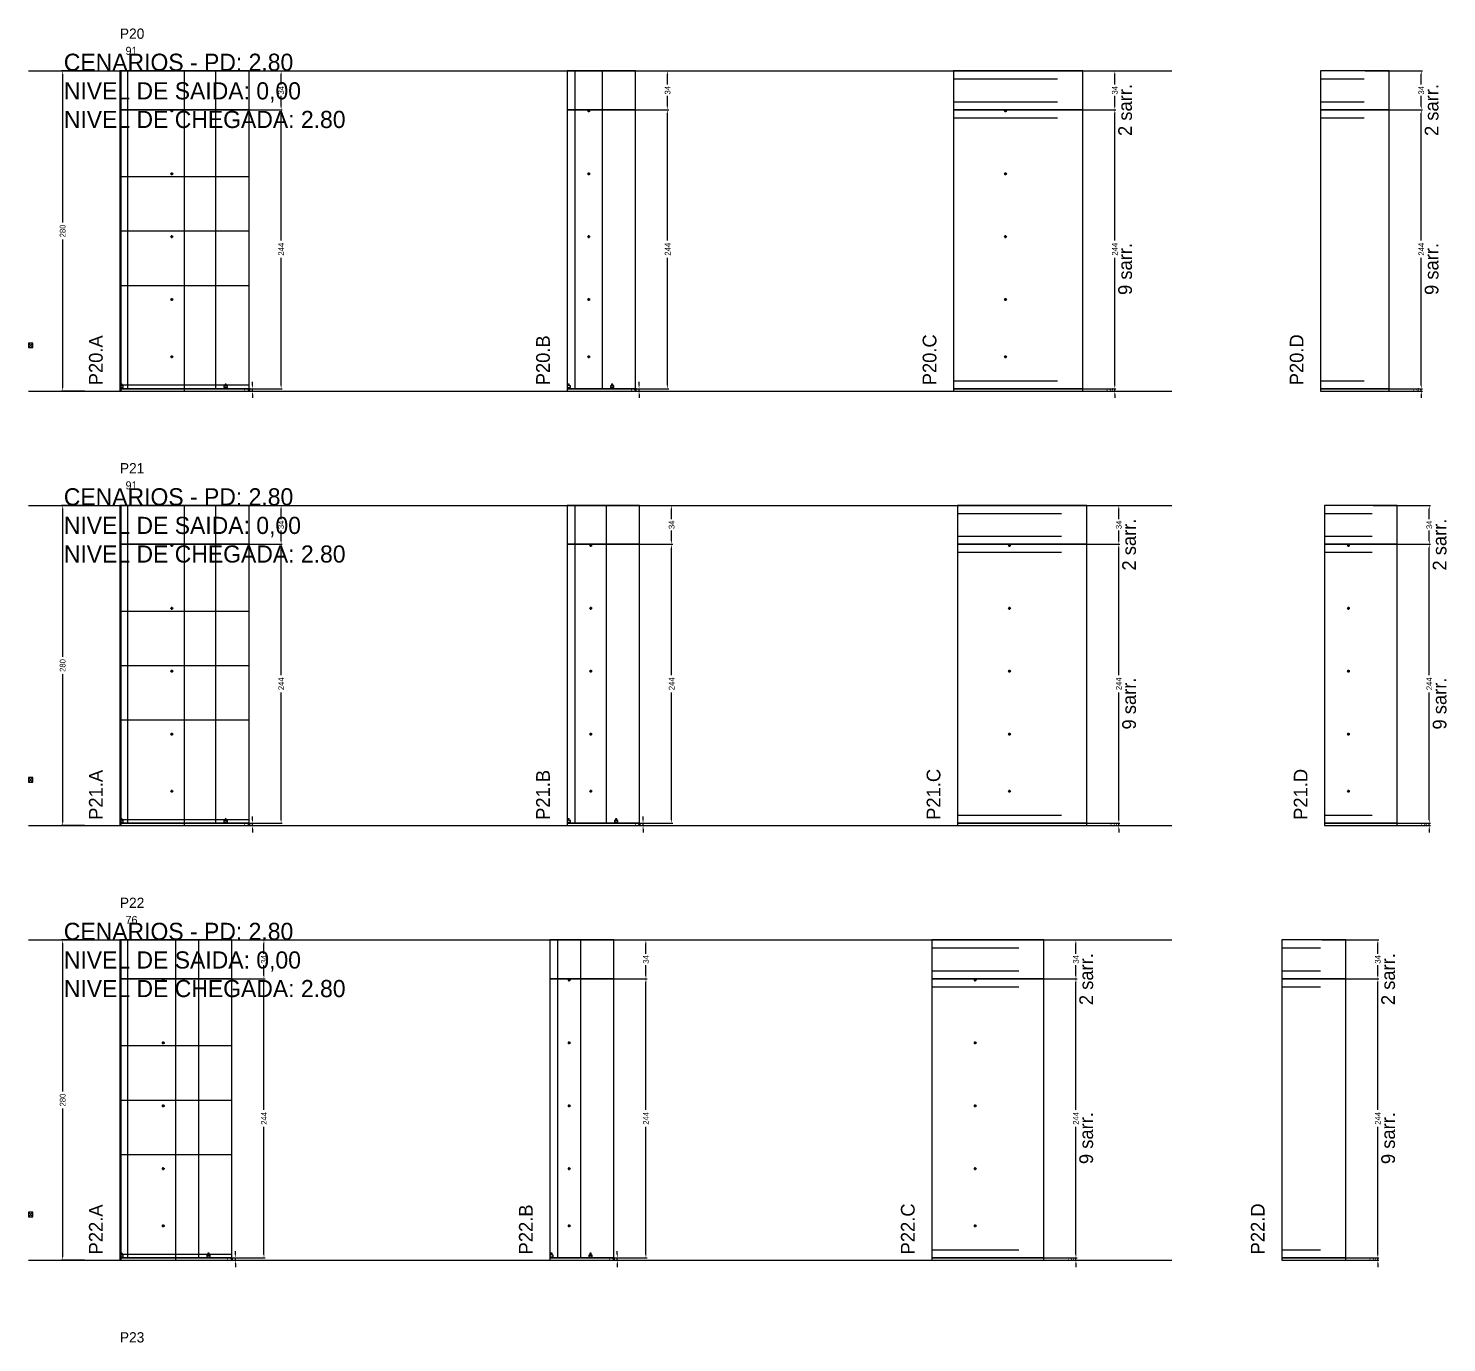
# Model space of a CAD drawing. Header units: centimetres. Extents: x -10500 to 4102, y -9886 to 295.
# Drawn here: x -7000 to -5760, y -8432 to -7283 of the extents above; entities that cross this region are included whole.
import ezdxf

# ---------------------------------------------------------------- set-up
doc = ezdxf.new("R2010")
doc.units = ezdxf.units.CM
doc.linetypes.add('DASHED', pattern=[2, -2])
for name, color, linetype in [('CHAPA', 140, 'Continuous'), ('COTA', 241, 'Continuous'), ('COTAS FURACAO', 16, 'Continuous'), ('Madeira', 30, 'Continuous'), ('MEIO_PONT', 160, 'Continuous'), ('NOMENCLATURA', 7, 'Continuous'), ('Nível', 160, 'Continuous'), ('Painéis', 200, 'Continuous'), ('Perfil Metálico', 150, 'Continuous'), ('SARR_2.2x7', 40, 'Continuous'), ('SARRAFO DE PRESSAO', 200, 'Continuous'), ('texto', 7, 'Continuous'), ('TEXTO_GERAL', 7, 'Continuous')]:
    doc.layers.add(name, color=color, linetype=linetype)
doc.dimstyles.new('PAINEL-NOVA', dxfattribs={"dimtxt": 5, "dimasz": 3, "dimexe": 1, "dimexo": 1, "dimgap": 1, "dimtad": 1, "dimcen": 2.5, "dimazin": 3, "dimtfac": 1, "dimtmove": 0, "dimatfit": 3})

# ---------------------------------------------------------------- blocks, each defined once
blk = doc.blocks.new('_CLOSEDFILLED')
at = {"color": 0, "linetype": 'BYBLOCK'}
blk.add_solid([(-1, 0.16), (0, 0), (-1, -0.16)], dxfattribs=at)
blk = doc.blocks.new('*D495')
for p, q in [((-6951, -7320), (-6971, -7320)), ((-6970, -7452.5), (-6970, -7323)), ((-6970, -7597), (-6970, -7467.5)), ((-6951, -7600), (-6971, -7600))]:
    blk.add_line(p, q)
at = {"layer": 'Defpoints'}
for p in [(-6950, -7320), (-6970, -7600), (-6950, -7600)]:
    blk.add_point(p, dxfattribs=at)
at = {"layer": 'COTA', "xscale": 3, "yscale": 3}
for p, rotation in [((-6970, -7320), 90), ((-6970, -7600), 270)]:
    blk.add_blockref('_CLOSEDFILLED', p, dxfattribs=dict(at, rotation=rotation))
at = {"layer": 'COTA', "insert": (-6970, -7460), "char_height": 5, "attachment_point": 5, "rotation": 90}
blk.add_mtext('280', dxfattribs=at)
blk = doc.blocks.new('MULDURA')
at = {"layer": 'Paineis'}
for p, q in [((0, 0), (4, 4)), ((4, 0), (0, 4))]:
    blk.add_line(p, q, dxfattribs=at)
blk.add_lwpolyline([(0, 0), (4, 0), (4, 4), (0, 4)], close=True, dxfattribs=at)
blk = doc.blocks.new('*D497')
for p, q in [((-6828, -7354), (-6778, -7354)), ((-6779, -7468.5), (-6779, -7357)), ((-6779, -7595), (-6779, -7483.5)), ((-6828, -7598), (-6778, -7598))]:
    blk.add_line(p, q)
at = {"layer": 'Defpoints'}
for p in [(-6829, -7354), (-6829, -7598), (-6779, -7598)]:
    blk.add_point(p, dxfattribs=at)
at = {"layer": 'COTA', "xscale": 3, "yscale": 3}
for p, rotation in [((-6779, -7354), 90), ((-6779, -7598), 270)]:
    blk.add_blockref('_CLOSEDFILLED', p, dxfattribs=dict(at, rotation=rotation))
at = {"layer": 'COTA', "insert": (-6779, -7476), "char_height": 5, "attachment_point": 5, "rotation": 90}
blk.add_mtext('244', dxfattribs=at)
blk = doc.blocks.new('*D498')
for p, q in [((-6828, -7320), (-6778, -7320)), ((-6779, -7332), (-6779, -7323)), ((-6828, -7354), (-6778, -7354)), ((-6779, -7351), (-6779, -7342))]:
    blk.add_line(p, q)
at = {"layer": 'Defpoints'}
for p in [(-6829, -7320), (-6829, -7354), (-6779, -7354)]:
    blk.add_point(p, dxfattribs=at)
at = {"layer": 'COTA', "xscale": 3, "yscale": 3}
for p, rotation in [((-6779, -7320), 90), ((-6779, -7354), 270)]:
    blk.add_blockref('_CLOSEDFILLED', p, dxfattribs=dict(at, rotation=rotation))
at = {"layer": 'COTA', "insert": (-6779, -7337), "char_height": 5, "attachment_point": 5, "rotation": 90}
blk.add_mtext('34', dxfattribs=at)
blk = doc.blocks.new('SLIPTEE')
at = {"layer": 'Paineis'}
blk.add_lwpolyline([(0, 0), (3, 0), (3, 1.5), (2, 1.5), (2, 3), (1, 3), (1, 1.5), (0, 1.5)], close=True, dxfattribs=at)
blk = doc.blocks.new('SLIPTDD')
at = {"layer": 'Paineis'}
blk.add_line((0, 1.5), (3, 1.5), dxfattribs=at)
blk.add_lwpolyline([(0, 0), (3, 0), (3, 1.5), (2, 1.5), (2, 3), (1, 3), (1, 1.5), (0, 1.5)], close=True, dxfattribs=at)
blk = doc.blocks.new('furacao')
at = {"layer": 'COTAS FURACAO'}
for p, q in [((-1.2, 0), (1.2, 0)), ((0, -1.2), (0, 1.2))]:
    blk.add_line(p, q, dxfattribs=at)
blk.add_circle((0, 0), 0.8, dxfattribs=at)
blk = doc.blocks.new('*D500')
for p, q in [((-6490, -7354), (-6440, -7354)), ((-6441, -7468.5), (-6441, -7357)), ((-6441, -7595), (-6441, -7483.5)), ((-6490, -7598), (-6440, -7598))]:
    blk.add_line(p, q)
at = {"layer": 'Defpoints'}
for p in [(-6491, -7354), (-6491, -7598), (-6441, -7598)]:
    blk.add_point(p, dxfattribs=at)
at = {"layer": 'COTA', "xscale": 3, "yscale": 3}
for p, rotation in [((-6441, -7354), 90), ((-6441, -7598), 270)]:
    blk.add_blockref('_CLOSEDFILLED', p, dxfattribs=dict(at, rotation=rotation))
at = {"layer": 'COTA', "insert": (-6441, -7476), "char_height": 5, "attachment_point": 5, "rotation": 90}
blk.add_mtext('244', dxfattribs=at)
blk = doc.blocks.new('*D501')
for p, q in [((-6490, -7320), (-6440, -7320)), ((-6441, -7332), (-6441, -7323)), ((-6490, -7354), (-6440, -7354)), ((-6441, -7351), (-6441, -7342))]:
    blk.add_line(p, q)
at = {"layer": 'Defpoints'}
for p in [(-6491, -7320), (-6491, -7354), (-6441, -7354)]:
    blk.add_point(p, dxfattribs=at)
at = {"layer": 'COTA', "xscale": 3, "yscale": 3}
for p, rotation in [((-6441, -7320), 90), ((-6441, -7354), 270)]:
    blk.add_blockref('_CLOSEDFILLED', p, dxfattribs=dict(at, rotation=rotation))
at = {"layer": 'COTA', "insert": (-6441, -7337), "char_height": 5, "attachment_point": 5, "rotation": 90}
blk.add_mtext('34', dxfattribs=at)
blk = doc.blocks.new('*D503')
for p, q in [((-6099, -7354), (-6049, -7354)), ((-6050, -7468.5), (-6050, -7357)), ((-6050, -7595), (-6050, -7483.5)), ((-6099, -7598), (-6049, -7598))]:
    blk.add_line(p, q)
at = {"layer": 'Defpoints'}
for p in [(-6100, -7354), (-6100, -7598), (-6050, -7598)]:
    blk.add_point(p, dxfattribs=at)
at = {"layer": 'COTA', "xscale": 3, "yscale": 3}
for p, rotation in [((-6050, -7354), 90), ((-6050, -7598), 270)]:
    blk.add_blockref('_CLOSEDFILLED', p, dxfattribs=dict(at, rotation=rotation))
at = {"layer": 'COTA', "insert": (-6050, -7476), "char_height": 5, "attachment_point": 5, "rotation": 90}
blk.add_mtext('244', dxfattribs=at)
blk = doc.blocks.new('*D504')
for p, q in [((-6099, -7320), (-6049, -7320)), ((-6050, -7332), (-6050, -7323)), ((-6099, -7354), (-6049, -7354)), ((-6050, -7351), (-6050, -7342))]:
    blk.add_line(p, q)
at = {"layer": 'Defpoints'}
for p in [(-6100, -7320), (-6100, -7354), (-6050, -7354)]:
    blk.add_point(p, dxfattribs=at)
at = {"layer": 'COTA', "xscale": 3, "yscale": 3}
for p, rotation in [((-6050, -7320), 90), ((-6050, -7354), 270)]:
    blk.add_blockref('_CLOSEDFILLED', p, dxfattribs=dict(at, rotation=rotation))
at = {"layer": 'COTA', "insert": (-6050, -7337), "char_height": 5, "attachment_point": 5, "rotation": 90}
blk.add_mtext('34', dxfattribs=at)
blk = doc.blocks.new('*D506')
for p, q in [((-5831, -7354), (-5781, -7354)), ((-5782, -7468.5), (-5782, -7357)), ((-5782, -7595), (-5782, -7483.5)), ((-5831, -7598), (-5781, -7598))]:
    blk.add_line(p, q)
at = {"layer": 'Defpoints'}
for p in [(-5832, -7354), (-5832, -7598), (-5782, -7598)]:
    blk.add_point(p, dxfattribs=at)
at = {"layer": 'COTA', "xscale": 3, "yscale": 3}
for p, rotation in [((-5782, -7354), 90), ((-5782, -7598), 270)]:
    blk.add_blockref('_CLOSEDFILLED', p, dxfattribs=dict(at, rotation=rotation))
at = {"layer": 'COTA', "insert": (-5782, -7476), "char_height": 5, "attachment_point": 5, "rotation": 90}
blk.add_mtext('244', dxfattribs=at)
blk = doc.blocks.new('*D507')
for p, q in [((-5831, -7320), (-5781, -7320)), ((-5782, -7332), (-5782, -7323)), ((-5831, -7354), (-5781, -7354)), ((-5782, -7351), (-5782, -7342))]:
    blk.add_line(p, q)
at = {"layer": 'Defpoints'}
for p in [(-5832, -7320), (-5832, -7354), (-5782, -7354)]:
    blk.add_point(p, dxfattribs=at)
at = {"layer": 'COTA', "xscale": 3, "yscale": 3}
for p, rotation in [((-5782, -7320), 90), ((-5782, -7354), 270)]:
    blk.add_blockref('_CLOSEDFILLED', p, dxfattribs=dict(at, rotation=rotation))
at = {"layer": 'COTA', "insert": (-5782, -7337), "char_height": 5, "attachment_point": 5, "rotation": 90}
blk.add_mtext('34', dxfattribs=at)
blk = doc.blocks.new('*D521')
for p, q in [((-6951, -7700), (-6971, -7700)), ((-6970, -7832.5), (-6970, -7703)), ((-6970, -7977), (-6970, -7847.5)), ((-6951, -7980), (-6971, -7980))]:
    blk.add_line(p, q)
at = {"layer": 'Defpoints'}
for p in [(-6950, -7700), (-6970, -7980), (-6950, -7980)]:
    blk.add_point(p, dxfattribs=at)
at = {"layer": 'COTA', "xscale": 3, "yscale": 3}
for p, rotation in [((-6970, -7700), 90), ((-6970, -7980), 270)]:
    blk.add_blockref('_CLOSEDFILLED', p, dxfattribs=dict(at, rotation=rotation))
at = {"layer": 'COTA', "insert": (-6970, -7840), "char_height": 5, "attachment_point": 5, "rotation": 90}
blk.add_mtext('280', dxfattribs=at)
blk = doc.blocks.new('*D523')
for p, q in [((-6828, -7734), (-6778, -7734)), ((-6779, -7848.5), (-6779, -7737)), ((-6779, -7975), (-6779, -7863.5)), ((-6828, -7978), (-6778, -7978))]:
    blk.add_line(p, q)
at = {"layer": 'Defpoints'}
for p in [(-6829, -7734), (-6829, -7978), (-6779, -7978)]:
    blk.add_point(p, dxfattribs=at)
at = {"layer": 'COTA', "xscale": 3, "yscale": 3}
for p, rotation in [((-6779, -7734), 90), ((-6779, -7978), 270)]:
    blk.add_blockref('_CLOSEDFILLED', p, dxfattribs=dict(at, rotation=rotation))
at = {"layer": 'COTA', "insert": (-6779, -7856), "char_height": 5, "attachment_point": 5, "rotation": 90}
blk.add_mtext('244', dxfattribs=at)
blk = doc.blocks.new('*D524')
for p, q in [((-6828, -7700), (-6778, -7700)), ((-6779, -7712), (-6779, -7703)), ((-6779, -7731), (-6779, -7722)), ((-6828, -7734), (-6778, -7734))]:
    blk.add_line(p, q)
at = {"layer": 'Defpoints'}
for p in [(-6829, -7700), (-6829, -7734), (-6779, -7734)]:
    blk.add_point(p, dxfattribs=at)
at = {"layer": 'COTA', "xscale": 3, "yscale": 3}
for p, rotation in [((-6779, -7700), 90), ((-6779, -7734), 270)]:
    blk.add_blockref('_CLOSEDFILLED', p, dxfattribs=dict(at, rotation=rotation))
at = {"layer": 'COTA', "insert": (-6779, -7717), "char_height": 5, "attachment_point": 5, "rotation": 90}
blk.add_mtext('34', dxfattribs=at)
blk = doc.blocks.new('*D526')
for p, q in [((-6486.5, -7734), (-6436.5, -7734)), ((-6437.5, -7848.5), (-6437.5, -7737)), ((-6437.5, -7975), (-6437.5, -7863.5)), ((-6486.5, -7978), (-6436.5, -7978))]:
    blk.add_line(p, q)
at = {"layer": 'Defpoints'}
for p in [(-6487.5, -7734), (-6487.5, -7978), (-6437.5, -7978)]:
    blk.add_point(p, dxfattribs=at)
at = {"layer": 'COTA', "xscale": 3, "yscale": 3}
for p, rotation in [((-6437.5, -7734), 90), ((-6437.5, -7978), 270)]:
    blk.add_blockref('_CLOSEDFILLED', p, dxfattribs=dict(at, rotation=rotation))
at = {"layer": 'COTA', "insert": (-6437.5, -7856), "char_height": 5, "attachment_point": 5, "rotation": 90}
blk.add_mtext('244', dxfattribs=at)
blk = doc.blocks.new('*D527')
for p, q in [((-6486.5, -7700), (-6436.5, -7700)), ((-6437.5, -7712), (-6437.5, -7703)), ((-6437.5, -7731), (-6437.5, -7722)), ((-6486.5, -7734), (-6436.5, -7734))]:
    blk.add_line(p, q)
at = {"layer": 'Defpoints'}
for p in [(-6487.5, -7700), (-6487.5, -7734), (-6437.5, -7734)]:
    blk.add_point(p, dxfattribs=at)
at = {"layer": 'COTA', "xscale": 3, "yscale": 3}
for p, rotation in [((-6437.5, -7700), 90), ((-6437.5, -7734), 270)]:
    blk.add_blockref('_CLOSEDFILLED', p, dxfattribs=dict(at, rotation=rotation))
at = {"layer": 'COTA', "insert": (-6437.5, -7717), "char_height": 5, "attachment_point": 5, "rotation": 90}
blk.add_mtext('34', dxfattribs=at)
blk = doc.blocks.new('*D529')
for p, q in [((-6095.5, -7734), (-6045.5, -7734)), ((-6046.5, -7848.5), (-6046.5, -7737)), ((-6046.5, -7975), (-6046.5, -7863.5)), ((-6095.5, -7978), (-6045.5, -7978))]:
    blk.add_line(p, q)
at = {"layer": 'Defpoints'}
for p in [(-6096.5, -7734), (-6096.5, -7978), (-6046.5, -7978)]:
    blk.add_point(p, dxfattribs=at)
at = {"layer": 'COTA', "xscale": 3, "yscale": 3}
for p, rotation in [((-6046.5, -7734), 90), ((-6046.5, -7978), 270)]:
    blk.add_blockref('_CLOSEDFILLED', p, dxfattribs=dict(at, rotation=rotation))
at = {"layer": 'COTA', "insert": (-6046.5, -7856), "char_height": 5, "attachment_point": 5, "rotation": 90}
blk.add_mtext('244', dxfattribs=at)
blk = doc.blocks.new('*D530')
for p, q in [((-6095.5, -7700), (-6045.5, -7700)), ((-6046.5, -7712), (-6046.5, -7703)), ((-6046.5, -7731), (-6046.5, -7722)), ((-6095.5, -7734), (-6045.5, -7734))]:
    blk.add_line(p, q)
at = {"layer": 'Defpoints'}
for p in [(-6096.5, -7700), (-6096.5, -7734), (-6046.5, -7734)]:
    blk.add_point(p, dxfattribs=at)
at = {"layer": 'COTA', "xscale": 3, "yscale": 3}
for p, rotation in [((-6046.5, -7700), 90), ((-6046.5, -7734), 270)]:
    blk.add_blockref('_CLOSEDFILLED', p, dxfattribs=dict(at, rotation=rotation))
at = {"layer": 'COTA', "insert": (-6046.5, -7717), "char_height": 5, "attachment_point": 5, "rotation": 90}
blk.add_mtext('34', dxfattribs=at)
blk = doc.blocks.new('*D532')
for p, q in [((-5824, -7734), (-5774, -7734)), ((-5775, -7848.5), (-5775, -7737)), ((-5775, -7975), (-5775, -7863.5)), ((-5824, -7978), (-5774, -7978))]:
    blk.add_line(p, q)
at = {"layer": 'Defpoints'}
for p in [(-5825, -7734), (-5825, -7978), (-5775, -7978)]:
    blk.add_point(p, dxfattribs=at)
at = {"layer": 'COTA', "xscale": 3, "yscale": 3}
for p, rotation in [((-5775, -7734), 90), ((-5775, -7978), 270)]:
    blk.add_blockref('_CLOSEDFILLED', p, dxfattribs=dict(at, rotation=rotation))
at = {"layer": 'COTA', "insert": (-5775, -7856), "char_height": 5, "attachment_point": 5, "rotation": 90}
blk.add_mtext('244', dxfattribs=at)
blk = doc.blocks.new('*D533')
for p, q in [((-5824, -7700), (-5774, -7700)), ((-5775, -7712), (-5775, -7703)), ((-5775, -7731), (-5775, -7722)), ((-5824, -7734), (-5774, -7734))]:
    blk.add_line(p, q)
at = {"layer": 'Defpoints'}
for p in [(-5825, -7700), (-5825, -7734), (-5775, -7734)]:
    blk.add_point(p, dxfattribs=at)
at = {"layer": 'COTA', "xscale": 3, "yscale": 3}
for p, rotation in [((-5775, -7700), 90), ((-5775, -7734), 270)]:
    blk.add_blockref('_CLOSEDFILLED', p, dxfattribs=dict(at, rotation=rotation))
at = {"layer": 'COTA', "insert": (-5775, -7717), "char_height": 5, "attachment_point": 5, "rotation": 90}
blk.add_mtext('34', dxfattribs=at)
blk = doc.blocks.new('*D547')
for p, q in [((-6951, -8080), (-6971, -8080)), ((-6970, -8212.5), (-6970, -8083)), ((-6970, -8357), (-6970, -8227.5)), ((-6951, -8360), (-6971, -8360))]:
    blk.add_line(p, q)
at = {"layer": 'Defpoints'}
for p in [(-6950, -8080), (-6970, -8360), (-6950, -8360)]:
    blk.add_point(p, dxfattribs=at)
at = {"layer": 'COTA', "xscale": 3, "yscale": 3}
for p, rotation in [((-6970, -8080), 90), ((-6970, -8360), 270)]:
    blk.add_blockref('_CLOSEDFILLED', p, dxfattribs=dict(at, rotation=rotation))
at = {"layer": 'COTA', "insert": (-6970, -8220), "char_height": 5, "attachment_point": 5, "rotation": 90}
blk.add_mtext('280', dxfattribs=at)
blk = doc.blocks.new('*D549')
for p, q in [((-6843, -8114), (-6793, -8114)), ((-6794, -8228.5), (-6794, -8117)), ((-6794, -8355), (-6794, -8243.5)), ((-6843, -8358), (-6793, -8358))]:
    blk.add_line(p, q)
at = {"layer": 'Defpoints'}
for p in [(-6844, -8114), (-6844, -8358), (-6794, -8358)]:
    blk.add_point(p, dxfattribs=at)
at = {"layer": 'COTA', "xscale": 3, "yscale": 3}
for p, rotation in [((-6794, -8114), 90), ((-6794, -8358), 270)]:
    blk.add_blockref('_CLOSEDFILLED', p, dxfattribs=dict(at, rotation=rotation))
at = {"layer": 'COTA', "insert": (-6794, -8236), "char_height": 5, "attachment_point": 5, "rotation": 90}
blk.add_mtext('244', dxfattribs=at)
blk = doc.blocks.new('*D550')
for p, q in [((-6843, -8080), (-6793, -8080)), ((-6794, -8092), (-6794, -8083)), ((-6794, -8111), (-6794, -8102)), ((-6843, -8114), (-6793, -8114))]:
    blk.add_line(p, q)
at = {"layer": 'Defpoints'}
for p in [(-6844, -8080), (-6844, -8114), (-6794, -8114)]:
    blk.add_point(p, dxfattribs=at)
at = {"layer": 'COTA', "xscale": 3, "yscale": 3}
for p, rotation in [((-6794, -8080), 90), ((-6794, -8114), 270)]:
    blk.add_blockref('_CLOSEDFILLED', p, dxfattribs=dict(at, rotation=rotation))
at = {"layer": 'COTA', "insert": (-6794, -8097), "char_height": 5, "attachment_point": 5, "rotation": 90}
blk.add_mtext('34', dxfattribs=at)
blk = doc.blocks.new('*D552')
for p, q in [((-6509, -8114), (-6459, -8114)), ((-6460, -8228.5), (-6460, -8117)), ((-6460, -8355), (-6460, -8243.5)), ((-6509, -8358), (-6459, -8358))]:
    blk.add_line(p, q)
at = {"layer": 'Defpoints'}
for p in [(-6510, -8114), (-6510, -8358), (-6460, -8358)]:
    blk.add_point(p, dxfattribs=at)
at = {"layer": 'COTA', "xscale": 3, "yscale": 3}
for p, rotation in [((-6460, -8114), 90), ((-6460, -8358), 270)]:
    blk.add_blockref('_CLOSEDFILLED', p, dxfattribs=dict(at, rotation=rotation))
at = {"layer": 'COTA', "insert": (-6460, -8236), "char_height": 5, "attachment_point": 5, "rotation": 90}
blk.add_mtext('244', dxfattribs=at)
blk = doc.blocks.new('*D553')
for p, q in [((-6509, -8080), (-6459, -8080)), ((-6460, -8092), (-6460, -8083)), ((-6460, -8111), (-6460, -8102)), ((-6509, -8114), (-6459, -8114))]:
    blk.add_line(p, q)
at = {"layer": 'Defpoints'}
for p in [(-6510, -8080), (-6510, -8114), (-6460, -8114)]:
    blk.add_point(p, dxfattribs=at)
at = {"layer": 'COTA', "xscale": 3, "yscale": 3}
for p, rotation in [((-6460, -8080), 90), ((-6460, -8114), 270)]:
    blk.add_blockref('_CLOSEDFILLED', p, dxfattribs=dict(at, rotation=rotation))
at = {"layer": 'COTA', "insert": (-6460, -8097), "char_height": 5, "attachment_point": 5, "rotation": 90}
blk.add_mtext('34', dxfattribs=at)
blk = doc.blocks.new('*D555')
for p, q in [((-6133, -8114), (-6083, -8114)), ((-6084, -8228.5), (-6084, -8117)), ((-6084, -8355), (-6084, -8243.5)), ((-6133, -8358), (-6083, -8358))]:
    blk.add_line(p, q)
at = {"layer": 'Defpoints'}
for p in [(-6134, -8114), (-6134, -8358), (-6084, -8358)]:
    blk.add_point(p, dxfattribs=at)
at = {"layer": 'COTA', "xscale": 3, "yscale": 3}
for p, rotation in [((-6084, -8114), 90), ((-6084, -8358), 270)]:
    blk.add_blockref('_CLOSEDFILLED', p, dxfattribs=dict(at, rotation=rotation))
at = {"layer": 'COTA', "insert": (-6084, -8236), "char_height": 5, "attachment_point": 5, "rotation": 90}
blk.add_mtext('244', dxfattribs=at)
blk = doc.blocks.new('*D556')
for p, q in [((-6133, -8080), (-6083, -8080)), ((-6084, -8092), (-6084, -8083)), ((-6084, -8111), (-6084, -8102)), ((-6133, -8114), (-6083, -8114))]:
    blk.add_line(p, q)
at = {"layer": 'Defpoints'}
for p in [(-6134, -8080), (-6134, -8114), (-6084, -8114)]:
    blk.add_point(p, dxfattribs=at)
at = {"layer": 'COTA', "xscale": 3, "yscale": 3}
for p, rotation in [((-6084, -8080), 90), ((-6084, -8114), 270)]:
    blk.add_blockref('_CLOSEDFILLED', p, dxfattribs=dict(at, rotation=rotation))
at = {"layer": 'COTA', "insert": (-6084, -8097), "char_height": 5, "attachment_point": 5, "rotation": 90}
blk.add_mtext('34', dxfattribs=at)
blk = doc.blocks.new('*D558')
for p, q in [((-5869, -8114), (-5819, -8114)), ((-5820, -8228.5), (-5820, -8117)), ((-5820, -8355), (-5820, -8243.5)), ((-5869, -8358), (-5819, -8358))]:
    blk.add_line(p, q)
at = {"layer": 'Defpoints'}
for p in [(-5870, -8114), (-5870, -8358), (-5820, -8358)]:
    blk.add_point(p, dxfattribs=at)
at = {"layer": 'COTA', "xscale": 3, "yscale": 3}
for p, rotation in [((-5820, -8114), 90), ((-5820, -8358), 270)]:
    blk.add_blockref('_CLOSEDFILLED', p, dxfattribs=dict(at, rotation=rotation))
at = {"layer": 'COTA', "insert": (-5820, -8236), "char_height": 5, "attachment_point": 5, "rotation": 90}
blk.add_mtext('244', dxfattribs=at)
blk = doc.blocks.new('*D559')
for p, q in [((-5869, -8080), (-5819, -8080)), ((-5820, -8092), (-5820, -8083)), ((-5820, -8111), (-5820, -8102)), ((-5869, -8114), (-5819, -8114))]:
    blk.add_line(p, q)
at = {"layer": 'Defpoints'}
for p in [(-5870, -8080), (-5870, -8114), (-5820, -8114)]:
    blk.add_point(p, dxfattribs=at)
at = {"layer": 'COTA', "xscale": 3, "yscale": 3}
for p, rotation in [((-5820, -8080), 90), ((-5820, -8114), 270)]:
    blk.add_blockref('_CLOSEDFILLED', p, dxfattribs=dict(at, rotation=rotation))
at = {"layer": 'COTA', "insert": (-5820, -8097), "char_height": 5, "attachment_point": 5, "rotation": 90}
blk.add_mtext('34', dxfattribs=at)

msp = doc.modelspace()

# ---------------------------------------------------------------- linework, layer by layer
at = {"layer": 'CHAPA'}
for points in [[(-6920, -7600), (-6918.8, -7600), (-6918.8, -7320), (-6920, -7320)], [(-6920, -7980), (-6918.8, -7980), (-6918.8, -7700), (-6920, -7700)], [(-6920, -8360), (-6918.8, -8360), (-6918.8, -8080), (-6920, -8080)]]:
    msp.add_lwpolyline(points, close=True, dxfattribs=at)
at = {"layer": 'Madeira'}
for points in [[(-6920, -7412.4), (-6807, -7412.4)], [(-6920, -7507.6), (-6807, -7507.6)], [(-6920, -7792.4), (-6807, -7792.4)], [(-6920, -7887.6), (-6807, -7887.6)], [(-6920, -8172.4), (-6822, -8172.4)], [(-6920, -8267.6), (-6822, -8267.6)]]:
    msp.add_lwpolyline(points, dxfattribs=at)
at = {"layer": 'MEIO_PONT'}
for points in [[(-6920, -7460), (-6807, -7460)], [(-6920, -7840), (-6807, -7840)], [(-6920, -8220), (-6822, -8220)]]:
    msp.add_lwpolyline(points, dxfattribs=at)
at = {"layer": 'Nível', "linetype": 'DASHED'}
for points in [[(-7000, -7320), (-6000, -7320)], [(-7000, -7600), (-6000, -7600)], [(-7000, -7700), (-6000, -7700)], [(-7000, -7980), (-6000, -7980)], [(-7000, -8080), (-6000, -8080)], [(-7000, -8360), (-6000, -8360)]]:
    msp.add_lwpolyline(points, dxfattribs=at)
at = {"layer": 'Painéis'}
for points in [[(-6920, -7354), (-6807, -7354), (-6807, -7320), (-6920, -7320)], [(-6920, -7600), (-6807, -7600), (-6807, -7320), (-6920, -7320)], [(-6529, -7354), (-6469, -7354), (-6469, -7320), (-6529, -7320)], [(-6191, -7354), (-6078, -7354), (-6078, -7320), (-6191, -7320)], [(-5870, -7354), (-5810, -7354), (-5810, -7320), (-5870, -7320)], [(-6920, -7598), (-6807, -7598), (-6807, -7354), (-6920, -7354)], [(-6529, -7598), (-6469, -7598), (-6469, -7354), (-6529, -7354)], [(-6191, -7598), (-6078, -7598), (-6078, -7354), (-6191, -7354)], [(-5870, -7598), (-5810, -7598), (-5810, -7354), (-5870, -7354)], [(-6920, -7600), (-6807, -7600), (-6807, -7598), (-6920, -7598)], [(-6529, -7600), (-6469, -7600), (-6469, -7598), (-6529, -7598)], [(-6191, -7600), (-6078, -7600), (-6078, -7598), (-6191, -7598)], [(-5870, -7600), (-5810, -7600), (-5810, -7598), (-5870, -7598)], [(-6920, -7734), (-6807, -7734), (-6807, -7700), (-6920, -7700)], [(-6920, -7980), (-6807, -7980), (-6807, -7700), (-6920, -7700)], [(-6529, -7734), (-6465.5, -7734), (-6465.5, -7700), (-6529, -7700)], [(-6187.5, -7734), (-6074.5, -7734), (-6074.5, -7700), (-6187.5, -7700)], [(-5866.5, -7734), (-5803, -7734), (-5803, -7700), (-5866.5, -7700)], [(-6920, -7978), (-6807, -7978), (-6807, -7734), (-6920, -7734)], [(-6529, -7978), (-6465.5, -7978), (-6465.5, -7734), (-6529, -7734)], [(-6187.5, -7978), (-6074.5, -7978), (-6074.5, -7734), (-6187.5, -7734)], [(-5866.5, -7978), (-5803, -7978), (-5803, -7734), (-5866.5, -7734)], [(-6920, -7980), (-6807, -7980), (-6807, -7978), (-6920, -7978)], [(-6529, -7980), (-6465.5, -7980), (-6465.5, -7978), (-6529, -7978)], [(-6187.5, -7980), (-6074.5, -7980), (-6074.5, -7978), (-6187.5, -7978)], [(-5866.5, -7980), (-5803, -7980), (-5803, -7978), (-5866.5, -7978)], [(-6920, -8114), (-6822, -8114), (-6822, -8080), (-6920, -8080)], [(-6920, -8360), (-6822, -8360), (-6822, -8080), (-6920, -8080)], [(-6544, -8114), (-6488, -8114), (-6488, -8080), (-6544, -8080)], [(-6210, -8114), (-6112, -8114), (-6112, -8080), (-6210, -8080)], [(-5904, -8114), (-5848, -8114), (-5848, -8080), (-5904, -8080)], [(-6920, -8358), (-6822, -8358), (-6822, -8114), (-6920, -8114)], [(-6544, -8358), (-6488, -8358), (-6488, -8114), (-6544, -8114)], [(-6210, -8358), (-6112, -8358), (-6112, -8114), (-6210, -8114)], [(-5904, -8358), (-5848, -8358), (-5848, -8114), (-5904, -8114)], [(-6920, -8360), (-6822, -8360), (-6822, -8358), (-6920, -8358)], [(-6544, -8360), (-6488, -8360), (-6488, -8358), (-6544, -8358)], [(-6210, -8360), (-6112, -8360), (-6112, -8358), (-6210, -8358)], [(-5904, -8360), (-5848, -8360), (-5848, -8358), (-5904, -8358)]]:
    msp.add_lwpolyline(points, close=True, dxfattribs=at)
at = {"layer": 'Perfil Metálico'}
for p, q in [((-6863.5, -7600), (-6863.5, -7320)), ((-6863.5, -7980), (-6863.5, -7700)), ((-6871, -8360), (-6871, -8080))]:
    msp.add_line(p, q, dxfattribs=at)
at = {"layer": 'SARR_2.2x7'}
for points in [[(-6913, -7354), (-6913, -7320)], [(-6836, -7354), (-6836, -7320)], [(-6522, -7354), (-6522, -7320)], [(-6498, -7354), (-6498, -7320)], [(-6191, -7327), (-6100, -7327)], [(-5870, -7327), (-5832, -7327)], [(-6191, -7347), (-6100, -7347)], [(-5870, -7347), (-5832, -7347)], [(-6191, -7361), (-6100, -7361)], [(-5870, -7361), (-5832, -7361)], [(-6191, -7591), (-6100, -7591)], [(-5870, -7591), (-5832, -7591)], [(-6913, -7734), (-6913, -7700)], [(-6836, -7734), (-6836, -7700)], [(-6522, -7734), (-6522, -7700)], [(-6494.5, -7734), (-6494.5, -7700)], [(-6187.5, -7707), (-6096.5, -7707)], [(-5866.5, -7707), (-5825, -7707)], [(-6187.5, -7727), (-6096.5, -7727)], [(-5866.5, -7727), (-5825, -7727)], [(-6187.5, -7741), (-6096.5, -7741)], [(-5866.5, -7741), (-5825, -7741)], [(-6187.5, -7971), (-6096.5, -7971)], [(-5866.5, -7971), (-5825, -7971)], [(-6913, -8114), (-6913, -8080)], [(-6851, -8114), (-6851, -8080)], [(-6537, -8114), (-6537, -8080)], [(-6517, -8114), (-6517, -8080)], [(-6210, -8087), (-6134, -8087)], [(-5904, -8087), (-5870, -8087)], [(-6210, -8107), (-6134, -8107)], [(-5904, -8107), (-5870, -8107)], [(-6210, -8121), (-6134, -8121)], [(-5904, -8121), (-5870, -8121)], [(-6210, -8351), (-6134, -8351)], [(-5904, -8351), (-5870, -8351)]]:
    msp.add_lwpolyline(points, dxfattribs=at)
at = {"layer": 'SARR_2.2x7', "linetype": 'DASHED'}
for points in [[(-6913, -7598), (-6913, -7354)], [(-6836, -7598), (-6836, -7354)], [(-6522, -7598), (-6522, -7354)], [(-6498, -7598), (-6498, -7354)], [(-6913, -7978), (-6913, -7734)], [(-6836, -7978), (-6836, -7734)], [(-6522, -7978), (-6522, -7734)], [(-6494.5, -7978), (-6494.5, -7734)], [(-6913, -8358), (-6913, -8114)], [(-6851, -8358), (-6851, -8114)], [(-6537, -8358), (-6537, -8114)], [(-6517, -8358), (-6517, -8114)]]:
    msp.add_lwpolyline(points, dxfattribs=at)
at = {"layer": 'SARRAFO DE PRESSAO'}
for points in [[(-6920, -7600), (-6807, -7600), (-6807, -7595), (-6920, -7595)], [(-6920, -7980), (-6807, -7980), (-6807, -7975), (-6920, -7975)], [(-6920, -8360), (-6822, -8360), (-6822, -8355), (-6920, -8355)]]:
    msp.add_lwpolyline(points, close=True, dxfattribs=at)

# ---------------------------------------------------------------- block references
at = {"layer": 'COTA'}
for name, p in [('furacao', (-6874.5, -7355)), ('furacao', (-6510, -7355)), ('furacao', (-6145.5, -7355)), ('furacao', (-6874.5, -7410)), ('furacao', (-6510, -7410)), ('furacao', (-6145.5, -7410)), ('furacao', (-6874.5, -7465)), ('furacao', (-6510, -7465)), ('furacao', (-6145.5, -7465)), ('furacao', (-6874.5, -7520)), ('furacao', (-6510, -7520)), ('furacao', (-6145.5, -7520)), ('MULDURA', (-7000, -7562)), ('furacao', (-6874.5, -7570)), ('furacao', (-6510, -7570)), ('furacao', (-6145.5, -7570)), ('SLIPTEE', (-6920, -7597)), ('SLIPTDD', (-6829, -7597)), ('SLIPTEE', (-6529, -7597)), ('SLIPTDD', (-6491, -7597)), ('furacao', (-6874.5, -7735)), ('furacao', (-6508.25, -7735)), ('furacao', (-6142, -7735)), ('furacao', (-5845.75, -7735)), ('furacao', (-6874.5, -7790)), ('furacao', (-6508.25, -7790)), ('furacao', (-6142, -7790)), ('furacao', (-5845.75, -7790)), ('furacao', (-6874.5, -7845)), ('furacao', (-6508.25, -7845)), ('furacao', (-6142, -7845)), ('furacao', (-5845.75, -7845)), ('furacao', (-6874.5, -7900)), ('furacao', (-6508.25, -7900)), ('furacao', (-6142, -7900)), ('furacao', (-5845.75, -7900)), ('MULDURA', (-7000, -7942)), ('furacao', (-6874.5, -7950)), ('furacao', (-6508.25, -7950)), ('furacao', (-6142, -7950)), ('furacao', (-5845.75, -7950)), ('SLIPTEE', (-6920, -7977)), ('SLIPTDD', (-6829, -7977)), ('SLIPTEE', (-6529, -7977)), ('SLIPTDD', (-6487.5, -7977)), ('furacao', (-6882, -8115)), ('furacao', (-6527, -8115)), ('furacao', (-6172, -8115)), ('furacao', (-6882, -8170)), ('furacao', (-6527, -8170)), ('furacao', (-6172, -8170)), ('furacao', (-6882, -8225)), ('furacao', (-6527, -8225)), ('furacao', (-6172, -8225)), ('furacao', (-6882, -8280)), ('furacao', (-6527, -8280)), ('furacao', (-6172, -8280)), ('MULDURA', (-7000, -8322)), ('furacao', (-6882, -8330)), ('furacao', (-6527, -8330)), ('furacao', (-6172, -8330)), ('SLIPTEE', (-6920, -8357)), ('SLIPTDD', (-6844, -8357)), ('SLIPTEE', (-6544, -8357)), ('SLIPTDD', (-6510, -8357))]:
    msp.add_blockref(name, p, dxfattribs=at)

# ---------------------------------------------------------------- texts
at = {"layer": 'NOMENCLATURA'}
for s, p in [('CENARIOS - PD: 2.80', (-6969, -7320)), ('NIVEL DE SAIDA: 0,00', (-6969, -7345)), ('NIVEL DE CHEGADA: 2.80', (-6969, -7370)), ('CENARIOS - PD: 2.80', (-6969, -7700)), ('NIVEL DE SAIDA: 0,00', (-6969, -7725)), ('NIVEL DE CHEGADA: 2.80', (-6969, -7750)), ('CENARIOS - PD: 2.80', (-6969, -8080)), ('NIVEL DE SAIDA: 0,00', (-6969, -8105)), ('NIVEL DE CHEGADA: 2.80', (-6969, -8130))]:
    msp.add_text(s, height=15, dxfattribs=at).set_placement(p)
for s, p in [('2 sarr.', (-6035, -7377)), ('2 sarr.', (-5767, -7377)), ('9 sarr.', (-6035, -7516)), ('9 sarr.', (-5767, -7516)), ('P20.A', (-6935, -7595)), ('P20.B', (-6544, -7595)), ('P20.C', (-6206, -7595)), ('P20.D', (-5885, -7595)), ('2 sarr.', (-6031.5, -7757)), ('2 sarr.', (-5760, -7757)), ('9 sarr.', (-6031.5, -7896)), ('9 sarr.', (-5760, -7896)), ('P21.A', (-6935, -7975)), ('P21.B', (-6544, -7975)), ('P21.C', (-6202.5, -7975)), ('P21.D', (-5881.5, -7975)), ('2 sarr.', (-6069, -8137)), ('2 sarr.', (-5805, -8137)), ('9 sarr.', (-6069, -8276)), ('9 sarr.', (-5805, -8276)), ('P22.A', (-6935, -8355)), ('P22.B', (-6559, -8355)), ('P22.C', (-6225, -8355)), ('P22.D', (-5919, -8355))]:
    msp.add_text(s, height=12, rotation=90, dxfattribs=at).set_placement(p)
at = {"layer": 'texto'}
for s, p in [('91', (-6915, -7306)), ('91', (-6915, -7686)), ('76', (-6915, -8066))]:
    msp.add_text(s, height=7, dxfattribs=at).set_placement(p)
at = {"layer": 'TEXTO_GERAL'}
for s, p in [('P20', (-6920, -7292)), ('P21', (-6920, -7672)), ('P22', (-6920, -8052)), ('P23', (-6920, -8432))]:
    msp.add_text(s, height=9, dxfattribs=at).set_placement(p)

# ---------------------------------------------------------------- dimensions: what is measured, and where the dimension line sits
at = {"layer": 'COTA'}
for base, p1, p2, picture, middle in [((-6970, -7600), (-6950, -7600), (-6950, -7320), '*D495', (-6970, -7460)), ((-6779, -7354), (-6829, -7354), (-6829, -7320), '*D498', (-6779, -7337)), ((-6441, -7354), (-6491, -7354), (-6491, -7320), '*D501', (-6441, -7337)), ((-6050, -7354), (-6100, -7354), (-6100, -7320), '*D504', (-6050, -7337)), ((-5782, -7354), (-5832, -7354), (-5832, -7320), '*D507', (-5782, -7337)), ((-6779, -7598), (-6829, -7598), (-6829, -7354), '*D497', (-6779, -7476)), ((-6441, -7598), (-6491, -7598), (-6491, -7354), '*D500', (-6441, -7476)), ((-6050, -7598), (-6100, -7598), (-6100, -7354), '*D503', (-6050, -7476)), ((-5782, -7598), (-5832, -7598), (-5832, -7354), '*D506', (-5782, -7476)), ((-6970, -7980), (-6950, -7980), (-6950, -7700), '*D521', (-6970, -7840)), ((-6779, -7734), (-6829, -7734), (-6829, -7700), '*D524', (-6779, -7717)), ((-6437.5, -7734), (-6487.5, -7734), (-6487.5, -7700), '*D527', (-6437.5, -7717)), ((-6046.5, -7734), (-6096.5, -7734), (-6096.5, -7700), '*D530', (-6046.5, -7717)), ((-5775, -7734), (-5825, -7734), (-5825, -7700), '*D533', (-5775, -7717)), ((-6779, -7978), (-6829, -7978), (-6829, -7734), '*D523', (-6779, -7856)), ((-6437.5, -7978), (-6487.5, -7978), (-6487.5, -7734), '*D526', (-6437.5, -7856)), ((-6046.5, -7978), (-6096.5, -7978), (-6096.5, -7734), '*D529', (-6046.5, -7856)), ((-5775, -7978), (-5825, -7978), (-5825, -7734), '*D532', (-5775, -7856)), ((-6970, -8360), (-6950, -8360), (-6950, -8080), '*D547', (-6970, -8220)), ((-6794, -8114), (-6844, -8114), (-6844, -8080), '*D550', (-6794, -8097)), ((-6460, -8114), (-6510, -8114), (-6510, -8080), '*D553', (-6460, -8097)), ((-6084, -8114), (-6134, -8114), (-6134, -8080), '*D556', (-6084, -8097)), ((-5820, -8114), (-5870, -8114), (-5870, -8080), '*D559', (-5820, -8097)), ((-6794, -8358), (-6844, -8358), (-6844, -8114), '*D549', (-6794, -8236)), ((-6460, -8358), (-6510, -8358), (-6510, -8114), '*D552', (-6460, -8236)), ((-6084, -8358), (-6134, -8358), (-6134, -8114), '*D555', (-6084, -8236)), ((-5820, -8358), (-5870, -8358), (-5870, -8114), '*D558', (-5820, -8236))]:
    dim = msp.add_linear_dim(base=base, p1=p1, p2=p2, angle=90, dimstyle='PAINEL-NOVA', dxfattribs=at)
    dim.commit()
    dim.dimension.update_dxf_attribs({"geometry": picture, "text_midpoint": middle})
for base, p1, p2 in [((-6804, -7600), (-6829, -7600), (-6829, -7598)), ((-6466, -7600), (-6491, -7600), (-6491, -7598)), ((-6050, -7600), (-6100, -7600), (-6100, -7598)), ((-5782, -7600), (-5832, -7600), (-5832, -7598)), ((-6804, -7980), (-6829, -7980), (-6829, -7978)), ((-6462.5, -7980), (-6487.5, -7980), (-6487.5, -7978)), ((-6046.5, -7980), (-6096.5, -7980), (-6096.5, -7978)), ((-5775, -7980), (-5825, -7980), (-5825, -7978)), ((-6819, -8360), (-6844, -8360), (-6844, -8358)), ((-6485, -8360), (-6510, -8360), (-6510, -8358)), ((-6084, -8360), (-6134, -8360), (-6134, -8358)), ((-5820, -8360), (-5870, -8360), (-5870, -8358))]:
    msp.add_linear_dim(base=base, p1=p1, p2=p2, angle=90, dimstyle='PAINEL-NOVA', dxfattribs=at).render()

doc.saveas('drawing.dxf')
